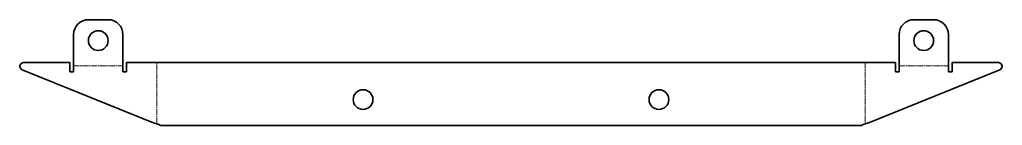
# Model space of a CAD drawing. Header units: millimetres. Extents: x 0 to 398, y 0 to 43.
import ezdxf

# ---------------------------------------------------------------- set-up
doc = ezdxf.new("R2010")
doc.units = ezdxf.units.MM
doc.linetypes.add('Chain', pattern=[13.68, 9.12, -1.14, 2.28, -1.14])
doc.layers.add('SIMUMAK Bend Centerline (ISO)', color=7, linetype='Chain', lineweight=9)
doc.layers.add('SIMUMAK Visible (ISO)', color=7, linetype='Continuous', lineweight=35)

# ---------------------------------------------------------------- blocks, each defined once
blk = doc.blocks.new('DSPY-AUT-05-SOPO-01_Sheet_DSPY-AUT-05-SOPO-01 (Desplegada)')
at = {"layer": 'SIMUMAK Bend Centerline (ISO)', "ltscale": 0.263158}
for p, q in [((-143.7, -20.82), (-143.7, 4.03)), ((143.7, 4.03), (143.7, -20.82)), ((-177.39, 2.73), (-157.39, 2.73)), ((157.39, 2.73), (177.39, 2.73))]:
    blk.add_line(p, q, dxfattribs=at)
at = {"layer": 'SIMUMAK Visible (ISO)'}
for p, q in [((-163.39, 21.42), (-171.39, 21.42)), ((163.39, 21.42), (171.39, 21.42)), ((-177.39, 15.42), (-177.39, 0.28)), ((-157.39, 0.28), (-157.39, 15.42)), ((157.39, 0.28), (157.39, 15.42)), ((177.39, 15.42), (177.39, 0.28)), ((-197.68, 4.03), (-178.89, 4.03)), ((-178.89, 0.28), (-178.89, 4.03)), ((-155.89, 4.03), (-155.89, 0.28)), ((-155.89, 4.03), (155.89, 4.03)), ((155.89, 0.28), (155.89, 4.03)), ((178.89, 4.03), (178.89, 0.28)), ((197.68, 4.03), (178.89, 4.03)), ((-145.39, -20.21), (-198.24, 1.14)), ((-177.39, 0.28), (-178.89, 0.28)), ((-155.89, 0.28), (-157.39, 0.28)), ((145.39, -20.21), (198.24, 1.14)), ((157.39, 0.28), (155.89, 0.28)), ((178.89, 0.28), (177.39, 0.28)), ((142, -21.42), (-142, -21.42))]:
    blk.add_line(p, q, dxfattribs=at)
for centre in [(-167.39, 12.92), (167.39, 12.92), (-60, -10.97), (60, -10.97)]:
    blk.add_circle(centre, 4, dxfattribs=at)
at = {"layer": 'SIMUMAK Visible (ISO)', "extrusion": (0, 0, -1)}
for centre, radius, start, end in [((171.39, 15.42), 6, 0, 90), ((163.39, 15.42), 6, 90, 180), ((-163.39, 15.42), 6, 0, 90), ((-171.39, 15.42), 6, 90, 180), ((197.68, 2.53), 1.5, 292, 90), ((-197.68, 2.53), 1.5, 90, 248)]:
    blk.add_arc(centre, radius, start, end, dxfattribs=at)
at = {"layer": 'SIMUMAK Visible (ISO)'}
for points in [[(-142, -21.42), (-143.13, -21.02), (-144.26, -20.62), (-145.39, -20.21)], [(142, -21.42), (143.13, -21.02), (144.26, -20.62), (145.39, -20.21)]]:
    blk.add_open_spline(points, degree=3, dxfattribs=at)

msp = doc.modelspace()

# ---------------------------------------------------------------- block references
msp.add_blockref('DSPY-AUT-05-SOPO-01_Sheet_DSPY-AUT-05-SOPO-01 (Desplegada)', (199.15, 21.42))

doc.saveas('drawing.dxf')
